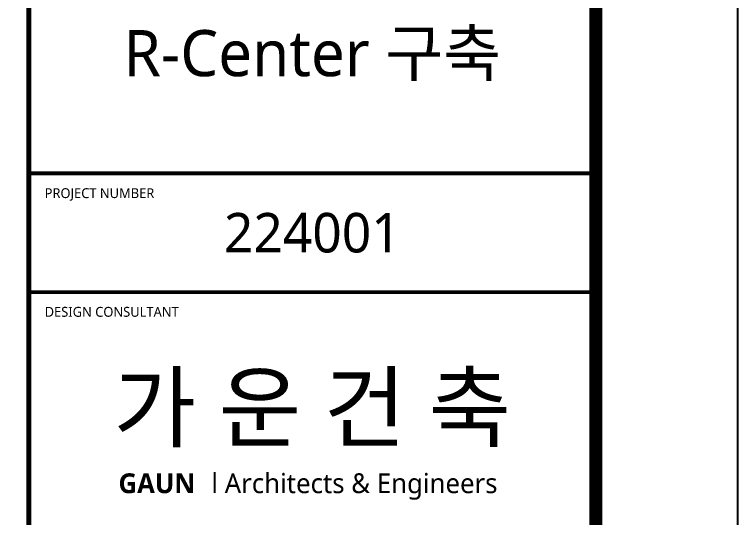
# Model space of a CAD drawing. Header units: millimetres. Extents: x 0 to 42050, y 0 to 29700.
# Drawn here: x 36566 to 42050, y 22583 to 26405 of the extents above; entities that cross this region are included whole.
import ezdxf
from ezdxf.enums import TextEntityAlignment as Align

# ---------------------------------------------------------------- set-up
doc = ezdxf.new("R2010")
doc.units = ezdxf.units.MM
doc.header["$LTSCALE"] = 50
doc.layers.add('XR-SHEET-SHT', color=5, linetype='Continuous')
doc.layers.add('XR-SHEET-TEXT', color=3, linetype='Continuous')
doc.styles.add('맑은고딕', font='')
doc.styles.add('맑은고딕1', font='')
doc.styles.add('맑은고딕B', font='')
doc.styles.get('맑은고딕').set_extended_font_data('Malgun Gothic')
doc.styles.get('맑은고딕1').set_extended_font_data('Malgun Gothic')
doc.styles.get('맑은고딕B').set_extended_font_data('Malgun Gothic', bold=True)

# ---------------------------------------------------------------- blocks, each defined once
blk = doc.blocks.new('XR-SHEET')
at = {"layer": 'XR-SHEET-SHT', "color": 5}
blk.add_lwpolyline([(0, 594), (841, 594), (841, 0), (0, 0)], close=True, dxfattribs=at)
at = {"layer": 'XR-SHEET-SHT', "color": 5, "const_width": 2}
blk.add_lwpolyline([(46.5, 573), (819.5, 573), (819.5, 21), (46.5, 21)], close=True, dxfattribs=at)
at = {"layer": 'XR-SHEET-SHT', "color": 5}
for points, const_width in [([(733.5, 573), (733.5, 21)], 0.8), ([(733.5, 504), (819.5, 504)], 0.568), ([(733.5, 486), (819.5, 486)], 0.568)]:
    blk.add_lwpolyline(points, dxfattribs=dict(at, const_width=const_width))
at = {"layer": 'XR-SHEET-SHT', "color": 7, "style": '맑은고딕1'}
for s, p in [('PROJECT NUMBER', (735.9, 501)), ('DESIGN CONSULTANT', (735.9, 483))]:
    blk.add_text(s, height=1.5, dxfattribs=at).set_placement(p, align=Align.MIDDLE_LEFT)
at = {"layer": 'XR-SHEET-SHT', "style": '맑은고딕'}
blk.add_text('224001', height=6, dxfattribs=at).set_placement((776.5, 495), align=Align.MIDDLE_CENTER)
at = {"layer": 'XR-SHEET-SHT', "color": 3, "style": '맑은고딕B'}
blk.add_text('GAUN ', height=3, dxfattribs=at).set_placement((753.43, 457), align=Align.MIDDLE_CENTER)
at = {"layer": 'XR-SHEET-SHT', "color": 7, "style": '맑은고딕1'}
blk.add_text('l Architects & Engineers', height=3, dxfattribs=at).set_placement((782.89, 457), align=Align.MIDDLE_CENTER)
at = {"layer": 'XR-SHEET-TEXT', "color": 3, "style": '맑은고딕'}
blk.add_text('R-Center 구축', height=7, dxfattribs=at).set_placement((776.5, 522.24), align=Align.MIDDLE_CENTER)
at = {"layer": 'XR-SHEET-TEXT', "color": 2, "style": '맑은고딕B'}
blk.add_text('가 운 건 축', height=10, dxfattribs=at).set_placement((776.5, 468.5), align=Align.MIDDLE_CENTER)

msp = doc.modelspace()

# ---------------------------------------------------------------- block references
at = {"xscale": 50, "yscale": 50, "zscale": 50}
msp.add_blockref('XR-SHEET', (0, 0), dxfattribs=at)

doc.saveas('drawing.dxf')
